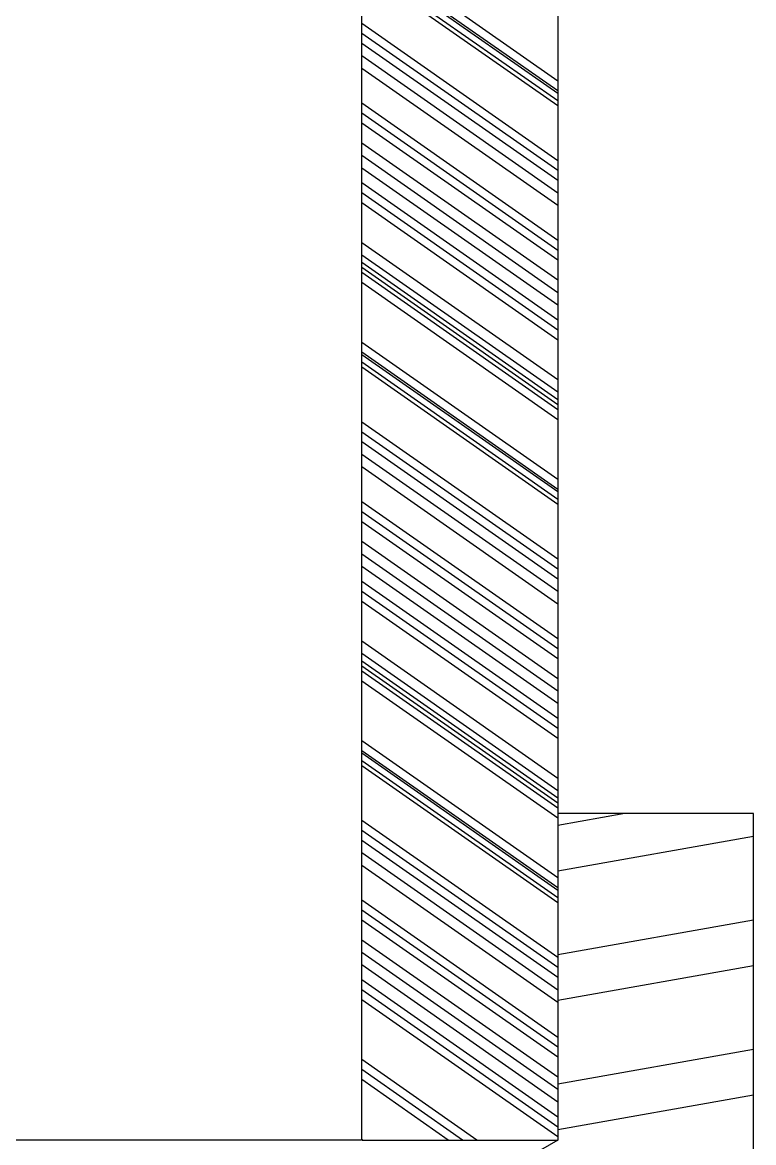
# Model space of a CAD drawing. Header units: millimetres. Extents: x 9612 to 23319, y 1863 to 14354.
# Drawn here: x 11564.3 to 11620.2, y 7625.9 to 7711.7 of the extents above; entities that cross this region are included whole.
import ezdxf

# ---------------------------------------------------------------- set-up
doc = ezdxf.new("R2010")
doc.units = ezdxf.units.MM
doc.header["$MEASUREMENT"] = 0
doc.styles.get("Standard").update_dxf_attribs({"font": 'arial.ttf'})
doc.dimstyles.get("Standard").update_dxf_attribs({"dimtxt": 0.18, "dimasz": 0.18, "dimexe": 0.18, "dimexo": 0.0625, "dimgap": 0.09, "dimtad": 0, "dimtih": 1, "dimtoh": 1, "dimdec": 4, "dimzin": 0, "dimdsep": 46, "dimtxsty": 'Standard', "dimcen": 0.09, "dimadec": 0, "dimazin": 0, "dimtfac": 1, "dimtdec": 4, "dimtofl": 0, "dimtmove": 0, "dimatfit": 3, "dimfxl": 1, "dimtolj": 1, "dimtzin": 0, "dimarcsym": 0})

# ---------------------------------------------------------------- blocks, each defined once
blk = doc.blocks.new('*D112')
at = {"color": 0, "linetype": 'Continuous', "lineweight": -2, "transparency": 16777216}
for p, q in [((11590.171, 7626.051), (11522.213, 7626.051)), ((11565.18, 7602.928), (11533.335, 7584.543))]:
    blk.add_line(p, q, dxfattribs=at)
for start, end in [(180.1245, 197.80109), (198.06565, 209.8738)]:
    blk.add_arc((11605.234, 7626.051), 82.841, start, end, dxfattribs=at)
at = {"color": 0, "linetype": 'Continuous', "transparency": 16777216}
for points in [[(11522.364, 7625.871), (11522.424, 7625.871), (11522.393, 7626.051)], [(11533.427, 7584.804), (11533.375, 7584.774), (11533.491, 7584.633)]]:
    blk.add_solid(points, dxfattribs=at)
at = {"layer": 'Defpoints', "color": 0, "linetype": 'Continuous', "transparency": 16777216}
for p in [(11590.234, 7626.051), (11605.229, 7626.051), (11605.234, 7626.051), (11523.652, 7611.667), (11565.234, 7602.959)]:
    blk.add_point(p, dxfattribs=at)
at = {"color": 0, "linetype": 'Continuous', "transparency": 16777216, "insert": (11526.418, 7600.544), "char_height": 0.18, "attachment_point": 5}
blk.add_mtext('\\A1;30°', dxfattribs=at)
blk = doc.blocks.new('ijkkkkkkkkk')
at = {"linetype": 'Continuous'}
for p, q in [((1129.88887, -142.72308), (1129.88887, -325.20267)), ((1114.88887, -325.20267), (1114.88887, -156.1246)), ((1129.88887, -244.08922), (1114.88887, -233.5861)), ((1129.88887, -244.08922), (1114.88887, -233.5861)), ((1129.88887, -244.8522), (1114.88887, -234.34909)), ((1129.88887, -245.04295), (1114.88887, -234.53983)), ((1129.88887, -245.61519), (1114.88887, -235.11207)), ((1129.88887, -245.99668), (1114.88887, -235.49356)), ((1129.88887, -250.19309), (1114.88887, -239.68998)), ((1129.88887, -250.95607), (1114.88887, -240.45296)), ((1129.88887, -251.71906), (1114.88887, -241.21594)), ((1129.88887, -251.71906), (1114.88887, -241.21594)), ((1129.88887, -252.67279), (1114.88887, -242.16968)), ((1129.88887, -253.62652), (1114.88887, -243.12341)), ((1129.88887, -256.29696), (1114.88887, -245.79385)), ((1129.88887, -257.05995), (1114.88887, -246.55683)), ((1129.88887, -257.82293), (1114.88887, -247.31982)), ((1129.88887, -259.3489), (1114.88887, -248.84579)), ((1129.88887, -260.30263), (1114.88887, -249.79952)), ((1129.88887, -261.25636), (1114.88887, -250.75325)), ((1129.88887, -262.40084), (1114.88887, -251.89772)), ((1129.88887, -263.16382), (1114.88887, -252.66071)), ((1129.88887, -263.9268), (1114.88887, -253.42369)), ((1129.88887, -266.97874), (1114.88887, -256.47563)), ((1129.88887, -267.93247), (1114.88887, -257.42936)), ((1129.88887, -268.50471), (1114.88887, -258.0016)), ((1129.88887, -268.8862), (1114.88887, -258.38309)), ((1129.88887, -269.26769), (1114.88887, -258.76458)), ((1129.88887, -270.03068), (1114.88887, -259.52756)), ((1129.88887, -274.60858), (1114.88887, -264.10547)), ((1129.88887, -274.60858), (1114.88887, -264.10547)), ((1129.88887, -275.37157), (1114.88887, -264.86845)), ((1129.88887, -275.56231), (1114.88887, -265.0592)), ((1129.88887, -276.13455), (1114.88887, -265.63144)), ((1129.88887, -276.51604), (1114.88887, -266.01293)), ((1129.88887, -280.71245), (1114.88887, -270.20934)), ((1129.88887, -281.47544), (1114.88887, -270.97233)), ((1129.88887, -282.23842), (1114.88887, -271.73531)), ((1129.88887, -282.23842), (1114.88887, -271.73531)), ((1129.88887, -283.19215), (1114.88887, -272.68904)), ((1129.88887, -284.14588), (1114.88887, -273.64277)), ((1129.88887, -286.81633), (1114.88887, -276.31321)), ((1129.88887, -287.57931), (1114.88887, -277.0762)), ((1129.88887, -288.3423), (1114.88887, -277.83918)), ((1129.88887, -289.86826), (1114.88887, -279.36515)), ((1129.88887, -290.82199), (1114.88887, -280.31888)), ((1129.88887, -291.77572), (1114.88887, -281.27261)), ((1129.88887, -292.9202), (1114.88887, -282.41709)), ((1129.88887, -293.68318), (1114.88887, -283.18007)), ((1129.88887, -294.44617), (1114.88887, -283.94306)), ((1129.88887, -297.49811), (1114.88887, -286.99499)), ((1129.88887, -298.45184), (1114.88887, -287.94872)), ((1129.88887, -299.02407), (1114.88887, -288.52096)), ((1129.88887, -299.40557), (1114.88887, -288.90245)), ((1129.88887, -299.78706), (1114.88887, -289.28394)), ((1129.88887, -300.55004), (1114.88887, -290.04693)), ((1129.88887, -305.12795), (1114.88887, -294.62483)), ((1129.88887, -305.12795), (1114.88887, -294.62483)), ((1129.88887, -305.89093), (1114.88887, -295.38782)), ((1129.88887, -306.08168), (1114.88887, -295.57856)), ((1129.88887, -306.65391), (1114.88887, -296.1508)), ((1129.88887, -307.03541), (1114.88887, -296.53229)), ((1135.02258, -300.20267), (1129.88887, -301.10788)), ((1144.88887, -300.20267), (1129.88887, -300.20267)), ((1144.88887, -370.20267), (1144.88887, -300.20267)), ((1129.88887, -311.23182), (1114.88887, -300.72871)), ((1129.88887, -311.9948), (1114.88887, -301.49169)), ((1144.88887, -301.9633), (1129.88887, -304.6082)), ((1129.88887, -312.75779), (1114.88887, -302.25467)), ((1129.88887, -312.75779), (1114.88887, -302.25467)), ((1129.88887, -313.71152), (1114.88887, -303.2084)), ((1129.88887, -314.66525), (1114.88887, -304.16213)), ((1129.88887, -317.33569), (1114.88887, -306.83258)), ((1129.88887, -318.09868), (1114.88887, -307.59556)), ((1129.88887, -318.86166), (1114.88887, -308.35855)), ((1144.88887, -308.36338), (1129.88887, -311.00829)), ((1129.88887, -320.38763), (1114.88887, -309.88452)), ((1129.88887, -321.34136), (1114.88887, -310.83825)), ((1129.88887, -322.29509), (1114.88887, -311.79198)), ((1144.88887, -311.86371), (1129.88887, -314.50861)), ((1129.88887, -323.43957), (1114.88887, -312.93645)), ((1129.88887, -324.20255), (1114.88887, -313.69944)), ((1129.88887, -324.96553), (1114.88887, -314.46242)), ((1144.88887, -318.26379), (1129.88887, -320.9087)), ((1123.6896, -325.20267), (1114.88887, -319.04032)), ((1122.59995, -325.20267), (1114.88887, -319.80331)), ((1121.51029, -325.20267), (1114.88887, -320.56629)), ((1144.88887, -321.76411), (1129.88887, -324.40902)), ((1114.97237, -325.20267), (1114.88887, -325.1442)), ((1129.88887, -325.20267), (1089.88887, -348.29509)), ((1114.88887, -325.20267), (1129.88887, -325.20267))]:
    blk.add_line(p, q, dxfattribs=at)
dim = blk.add_angular_dim_2l(base=(1048.30673, -339.58696), line1=((1129.88376, -325.20267), (1114.88887, -325.20267)), line2=((1129.88887, -325.20267), (1089.88887, -348.29509)), dimstyle='Standard', dxfattribs=at)
dim.commit()
dim.dimension.update_dxf_attribs({"geometry": '*D112', "text_midpoint": (1051.07311, -350.7101), "dimtype": 130, "insert": (-10475.34511, -7951.25402)})

msp = doc.modelspace()

# ---------------------------------------------------------------- block references
msp.add_blockref('ijkkkkkkkkk', (10475.34511, 7951.25402))

doc.saveas('drawing.dxf')
